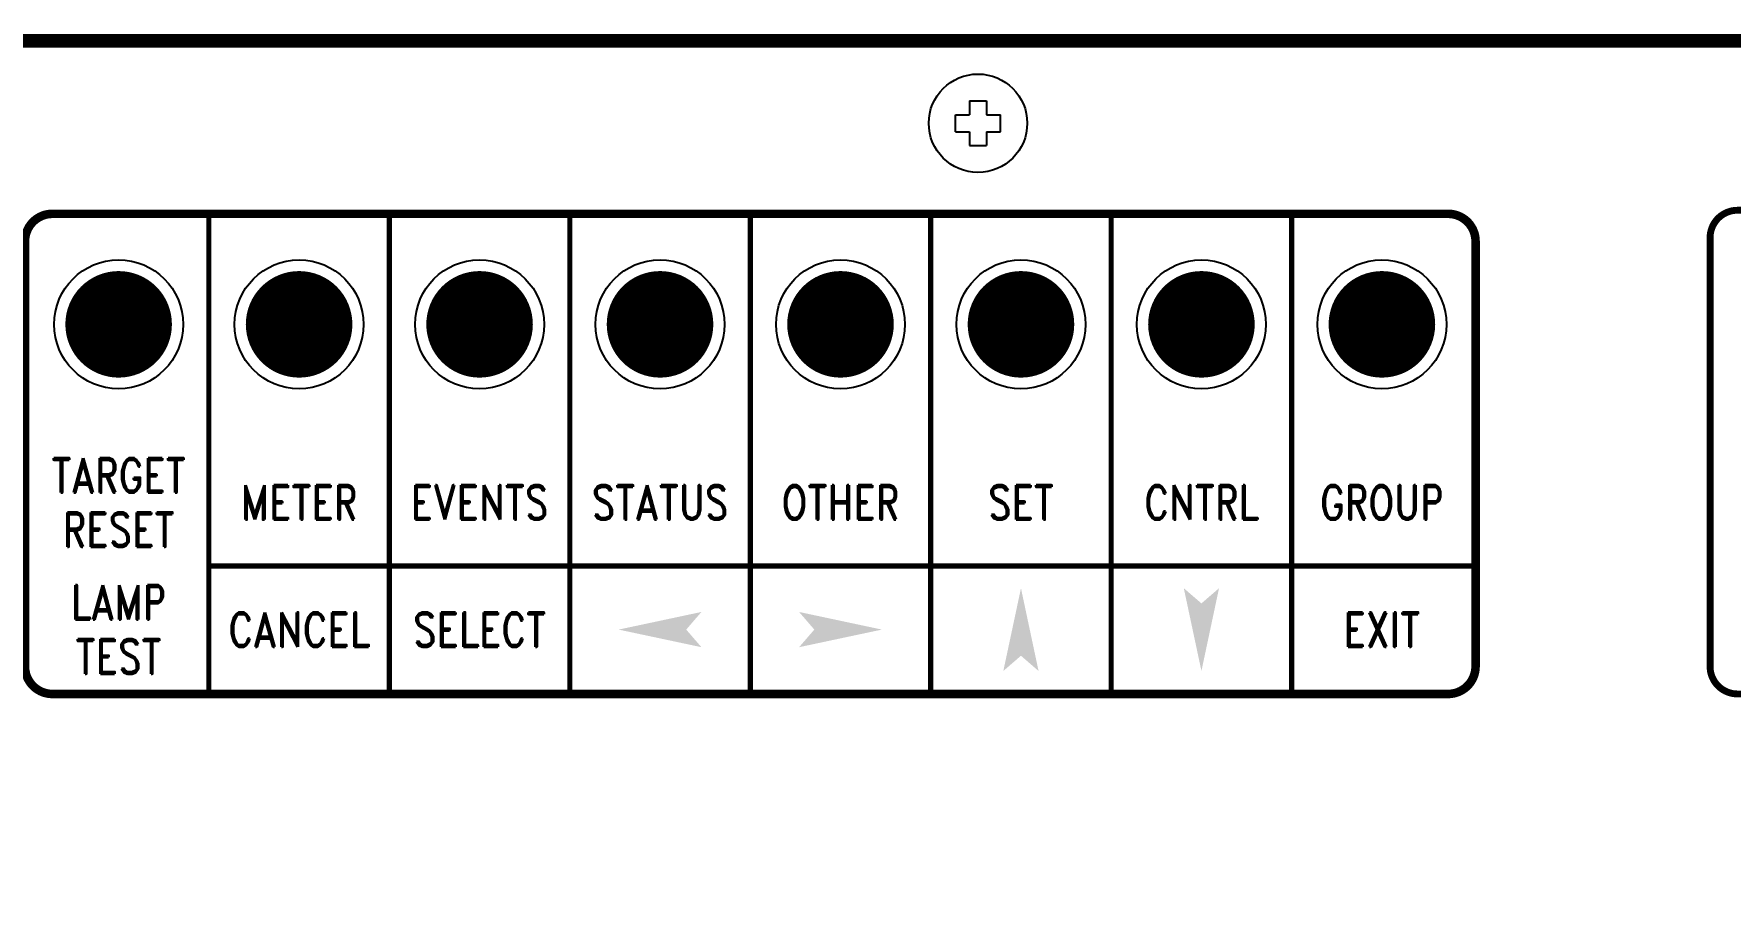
# Model space of a CAD drawing. Extents: x 4.9 to 38.9, y -1.1 to 21.9.
# Drawn here: x 19.51 to 24.444, y 14.322 to 16.877 of the extents above; entities that cross this region are included whole.
import ezdxf
from ezdxf.enums import TextEntityAlignment as Align

# ---------------------------------------------------------------- set-up
doc = ezdxf.new("R2010")
doc.units = 0
doc.layers.get('0').update_dxf_attribs({"linetype": 'CONTINUOUS'})
doc.styles.add('ROMAND', font='ROMAND', dxfattribs={"width": 0.875})

msp = doc.modelspace()

# ---------------------------------------------------------------- linework, layer by layer
at = {"linetype": 'CONTINUOUS'}
for p, q in [((22.2315, 16.6816), (22.2315, 16.6415)), ((22.2315, 16.6816), (22.2816, 16.6816)), ((22.2816, 16.6816), (22.2816, 16.6415)), ((22.1915, 16.5915), (22.1915, 16.6415)), ((22.1915, 16.6415), (22.2315, 16.6415)), ((22.2816, 16.6415), (22.3217, 16.6415)), ((22.3217, 16.5915), (22.3217, 16.6415)), ((22.1915, 16.5915), (22.2315, 16.5915)), ((22.2315, 16.5915), (22.2315, 16.5514)), ((22.2816, 16.5915), (22.2816, 16.5514)), ((22.2816, 16.5915), (22.3217, 16.5915)), ((22.2315, 16.5514), (22.2816, 16.5514))]:
    msp.add_line(p, q, dxfattribs=at)
at = {"linetype": 'CONTINUOUS', "const_width": 0.04}
msp.add_lwpolyline([(30.9966, 11.9065), (30.9966, 16.7765, 0.414214), (30.9166, 16.8565), (13.5966, 16.8565, 0.414214), (13.5166, 16.7765), (13.5166, 11.9065, 0.414214), (13.5966, 11.8265), (30.9166, 11.8265, 0.414214)], format="xyb", close=True, dxfattribs=at)
for points, const_width in [([(19.5641, 16.3531), (23.6241, 16.3531, -0.414214), (23.7041, 16.2731), (23.7041, 15.0361, -0.414214), (23.6241, 14.9561), (19.5641, 14.9561, -0.414214), (19.4841, 15.0361), (19.4841, 16.2731, -0.414214)], 0.025), ([(24.4663, 16.3635), (30.0901, 16.3635, -0.414214), (30.1701, 16.2835), (30.1701, 15.0361, -0.414214), (30.0901, 14.9561), (24.4663, 14.9561, -0.414214), (24.3863, 15.0361), (24.3863, 16.2835, -0.414214)], 0.02), ([(19.6791, 16.0315, 1), (19.8341, 16.0315, 1)], 0.155), ([(20.2041, 16.0315, 1), (20.3591, 16.0315, 1)], 0.155), ([(20.7291, 16.0315, 1), (20.8841, 16.0315, 1)], 0.155), ([(21.2541, 16.0315, 1), (21.4091, 16.0315, 1)], 0.155), ([(21.7791, 16.0315, 1), (21.9341, 16.0315, 1)], 0.155), ([(22.3041, 16.0315, 1), (22.4591, 16.0315, 1)], 0.155), ([(22.8291, 16.0315, 1), (22.9841, 16.0315, 1)], 0.155), ([(23.3541, 16.0315, 1), (23.5091, 16.0315, 1)], 0.155)]:
    msp.add_lwpolyline(points, format="xyb", close=True, dxfattribs=dict(const_width=const_width))
at = {"const_width": 0.015}
for points in [[(20.0191, 16.3531), (20.0191, 14.9561)], [(20.5441, 16.3531), (20.5441, 14.9561)], [(23.7041, 15.3284), (20.0191, 15.3284)]]:
    msp.add_lwpolyline(points, dxfattribs=at)
at = {"linetype": 'CONTINUOUS', "const_width": 0.015}
for points in [[(21.0691, 16.3531), (21.0691, 14.9561)], [(21.5941, 16.3531), (21.5941, 14.9561)], [(22.1191, 16.3531), (22.1191, 14.9561)], [(22.6441, 16.3531), (22.6441, 14.9561)], [(23.1691, 16.3531), (23.1691, 14.9561)]]:
    msp.add_lwpolyline(points, dxfattribs=at)
for centre, radius in [((22.2566, 16.6165), 0.1432), ((19.7566, 16.0315), 0.1875), ((20.2816, 16.0315), 0.1875), ((20.8066, 16.0315), 0.1875), ((21.3316, 16.0315), 0.1875), ((21.8566, 16.0315), 0.1875), ((22.3816, 16.0315), 0.1875), ((22.9066, 16.0315), 0.1875), ((23.4316, 16.0315), 0.1875)]:
    msp.add_circle(centre, radius)
for points in [[(22.3303, 15.023), (22.3816, 15.0673), (22.3816, 15.2638)], [(22.3816, 15.2638), (22.4328, 15.023), (22.3816, 15.0673)], [(22.8553, 15.2638), (22.9066, 15.2196), (22.9066, 15.023)], [(22.9066, 15.023), (22.9578, 15.2638), (22.9066, 15.2196)], [(21.452, 15.1947), (21.2112, 15.1434), (21.4078, 15.1434)], [(21.7362, 15.1947), (21.977, 15.1434), (21.7804, 15.1434)], [(21.4078, 15.1434), (21.2112, 15.1434), (21.452, 15.0922)], [(21.7804, 15.1434), (21.977, 15.1434), (21.7362, 15.0922)]]:
    msp.add_solid(points)

# ---------------------------------------------------------------- texts
at = {"style": 'ROMAND', "width": 0.8}
for s, p in [('TARGET', (19.7566, 15.5422)), ('METER', (20.2816, 15.4633)), ('EVENTS', (20.8066, 15.4633)), ('RESET', (19.7566, 15.3844)), ('LAMP', (19.7566, 15.173)), ('CANCEL', (20.2816, 15.0935)), ('SELECT', (20.8066, 15.0935)), ('TEST', (19.7566, 15.0151))]:
    msp.add_text(s, height=0.1, dxfattribs=at).set_placement(p, align=Align.CENTER)
at = {"linetype": 'CONTINUOUS', "style": 'ROMAND', "width": 0.8}
for s, p in [('STATUS', (21.3316, 15.4633)), ('OTHER', (21.8566, 15.4633)), ('SET', (22.3816, 15.4633)), ('CNTRL', (22.9066, 15.4633)), ('GROUP', (23.4316, 15.4633)), ('EXIT', (23.4316, 15.0935))]:
    msp.add_text(s, height=0.1, dxfattribs=at).set_placement(p, align=Align.CENTER)

doc.saveas('drawing.dxf')
